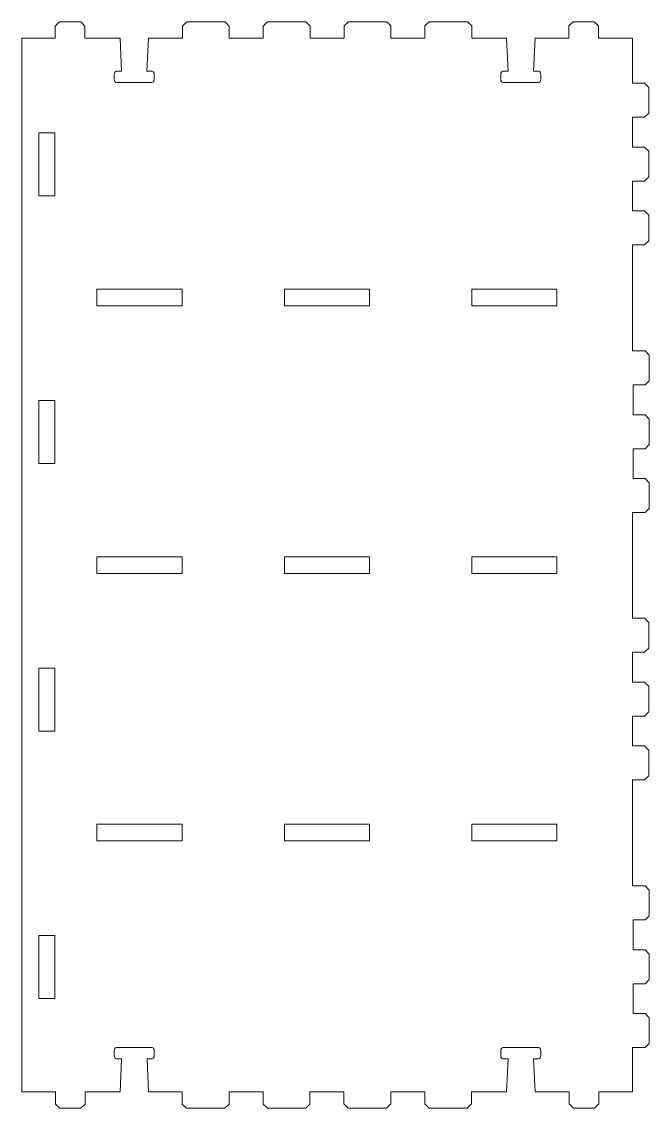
# Model space of a CAD drawing. Header units: millimetres. Extents: x -497 to 476, y -462 to 475.
# Drawn here: x -302.3 to -154.8, y 169.8 to 425.2 of the extents above; entities that cross this region are included whole.
import ezdxf

# ---------------------------------------------------------------- set-up
doc = ezdxf.new("R2010")
doc.units = ezdxf.units.MM
doc.header["$MEASUREMENT"] = 0
doc.layers.add('layer 1', color=7, linetype='Continuous')

msp = doc.modelspace()

# ---------------------------------------------------------------- linework, layer by layer
at = {"layer": 'layer 1', "lineweight": 9}
for points, knots in [([(-280.0784, 413.5279), (-280.0784, 413.5279), (-278.8469, 413.5279), (-278.8469, 413.5279), (-278.8469, 413.5279), (-278.8469, 413.5279), (-279.1882, 421.3185), (-279.1882, 421.3185), (-279.1882, 421.3185), (-279.1882, 421.3185), (-287.4411, 421.3185), (-287.4411, 421.3185), (-287.4411, 421.3185), (-287.4411, 421.3185), (-287.4411, 424.1186), (-287.4411, 424.1186), (-287.4411, 424.1186), (-287.4411, 424.1186), (-288.4411, 425.1186), (-288.4411, 425.1186), (-288.4411, 425.1186), (-288.4411, 425.1186), (-293.4535, 425.1186), (-293.4535, 425.1186), (-293.4535, 425.1186), (-293.4535, 425.1186), (-294.4535, 424.1186), (-294.4535, 424.1186), (-294.4535, 424.1186), (-294.4535, 424.1186), (-294.4535, 421.3185), (-294.4535, 421.3185), (-294.4535, 421.3185), (-294.4535, 421.3185), (-302.307, 421.3185), (-302.307, 421.3185)], [0, 0, 0, 0, 0.1, 0.1, 0.1, 0.1, 0.2, 0.2, 0.2, 0.2, 0.3, 0.3, 0.3, 0.3, 0.4, 0.4, 0.4, 0.4, 0.5, 0.5, 0.5, 0.5, 0.6, 0.6, 0.6, 0.6, 0.7, 0.7, 0.7, 0.7, 0.8, 0.8, 0.8, 0.8, 1, 1, 1, 1]), ([(-189.2002, 413.5278), (-189.2002, 413.5278), (-187.9686, 413.5278), (-187.9686, 413.5278), (-187.9686, 413.5278), (-187.9686, 413.5278), (-188.3099, 421.3185), (-188.3099, 421.3185), (-188.3099, 421.3185), (-188.3099, 421.3185), (-196.5069, 421.3185), (-196.5069, 421.3185), (-196.5069, 421.3185), (-196.5069, 421.3185), (-196.5069, 424.1788), (-196.5069, 424.1788), (-196.5069, 424.1788), (-196.5069, 424.1788), (-197.5069, 425.1788), (-197.5069, 425.1788), (-197.5069, 425.1788), (-197.5069, 425.1788), (-206.5069, 425.1788), (-206.5069, 425.1788), (-206.5069, 425.1788), (-206.5069, 425.1788), (-207.507, 424.1788), (-207.507, 424.1788), (-207.507, 424.1788), (-207.507, 424.1788), (-207.507, 421.3185), (-207.507, 421.3185), (-207.507, 421.3185), (-207.507, 421.3185), (-215.507, 421.3185), (-215.507, 421.3185), (-215.507, 421.3185), (-215.507, 421.3185), (-215.507, 424.1788), (-215.507, 424.1788), (-215.507, 424.1788), (-215.507, 424.1788), (-216.507, 425.1788), (-216.507, 425.1788), (-216.507, 425.1788), (-216.507, 425.1788), (-225.507, 425.1788), (-225.507, 425.1788), (-225.507, 425.1788), (-225.507, 425.1788), (-226.507, 424.1788), (-226.507, 424.1788), (-226.507, 424.1788), (-226.507, 424.1788), (-226.507, 421.3185), (-226.507, 421.3185), (-226.507, 421.3185), (-226.507, 421.3185), (-234.5068, 421.3185), (-234.5068, 421.3185), (-234.5068, 421.3185), (-234.5068, 421.3185), (-234.5068, 424.1186), (-234.5068, 424.1186), (-234.5068, 424.1186), (-234.5068, 424.1186), (-235.5069, 425.1186), (-235.5069, 425.1186), (-235.5069, 425.1186), (-235.5069, 425.1186), (-244.5069, 425.1186), (-244.5069, 425.1186), (-244.5069, 425.1186), (-244.5069, 425.1186), (-245.5069, 424.1186), (-245.5069, 424.1186), (-245.5069, 424.1186), (-245.5069, 424.1186), (-245.5069, 421.3185), (-245.5069, 421.3185), (-245.5069, 421.3185), (-245.5069, 421.3185), (-253.5069, 421.3185), (-253.5069, 421.3185), (-253.5069, 421.3185), (-253.5069, 421.3185), (-253.5069, 424.1186), (-253.5069, 424.1186), (-253.5069, 424.1186), (-253.5069, 424.1186), (-254.5069, 425.1186), (-254.5069, 425.1186), (-254.5069, 425.1186), (-254.5069, 425.1186), (-263.5069, 425.1186), (-263.5069, 425.1186), (-263.5069, 425.1186), (-263.5069, 425.1186), (-264.5069, 424.1186), (-264.5069, 424.1186), (-264.5069, 424.1186), (-264.5069, 424.1186), (-264.5069, 421.3185), (-264.5069, 421.3185), (-264.5069, 421.3185), (-264.5069, 421.3185), (-272.5131, 421.3185), (-272.5131, 421.3185), (-272.5131, 421.3185), (-272.5131, 421.3185), (-272.8676, 413.5279), (-272.8676, 413.5279), (-272.8676, 413.5279), (-272.8676, 413.5279), (-271.6209, 413.5279), (-271.6209, 413.5279)], [0, 0, 0, 0, 0.03333333, 0.03333333, 0.03333333, 0.03333333, 0.06666667, 0.06666667, 0.06666667, 0.06666667, 0.1, 0.1, 0.1, 0.1, 0.13333333, 0.13333333, 0.13333333, 0.13333333, 0.16666667, 0.16666667, 0.16666667, 0.16666667, 0.2, 0.2, 0.2, 0.2, 0.23333333, 0.23333333, 0.23333333, 0.23333333, 0.26666667, 0.26666667, 0.26666667, 0.26666667, 0.3, 0.3, 0.3, 0.3, 0.33333333, 0.33333333, 0.33333333, 0.33333333, 0.36666667, 0.36666667, 0.36666667, 0.36666667, 0.4, 0.4, 0.4, 0.4, 0.43333333, 0.43333333, 0.43333333, 0.43333333, 0.46666667, 0.46666667, 0.46666667, 0.46666667, 0.5, 0.5, 0.5, 0.5, 0.53333333, 0.53333333, 0.53333333, 0.53333333, 0.56666667, 0.56666667, 0.56666667, 0.56666667, 0.6, 0.6, 0.6, 0.6, 0.63333333, 0.63333333, 0.63333333, 0.63333333, 0.66666667, 0.66666667, 0.66666667, 0.66666667, 0.7, 0.7, 0.7, 0.7, 0.73333333, 0.73333333, 0.73333333, 0.73333333, 0.76666667, 0.76666667, 0.76666667, 0.76666667, 0.8, 0.8, 0.8, 0.8, 0.83333333, 0.83333333, 0.83333333, 0.83333333, 0.86666667, 0.86666667, 0.86666667, 0.86666667, 0.9, 0.9, 0.9, 0.9, 0.93333333, 0.93333333, 0.93333333, 0.93333333, 1, 1, 1, 1]), ([(-180.7426, 181.4329), (-180.7426, 181.4329), (-181.9741, 181.4329), (-181.9741, 181.4329), (-181.9741, 181.4329), (-181.9741, 181.4329), (-181.633, 173.6446), (-181.633, 173.6446), (-181.633, 173.6446), (-181.633, 173.6446), (-173.6163, 173.6446), (-173.6163, 173.6446), (-173.6163, 173.6446), (-173.6163, 173.6446), (-173.6163, 170.8445), (-173.6163, 170.8445), (-173.6163, 170.8445), (-173.6163, 170.8445), (-172.6162, 169.8445), (-172.6162, 169.8445), (-172.6162, 169.8445), (-172.6162, 169.8445), (-167.6504, 169.8445), (-167.6504, 169.8445), (-167.6504, 169.8445), (-167.6504, 169.8445), (-166.6505, 170.8445), (-166.6505, 170.8445), (-166.6505, 170.8445), (-166.6505, 170.8445), (-166.6505, 173.6446), (-166.6505, 173.6446), (-166.6505, 173.6446), (-166.6505, 173.6446), (-158.7069, 173.6446), (-158.7069, 173.6446), (-158.7069, 173.6446), (-158.7069, 173.6446), (-158.7069, 184.0424), (-158.7069, 184.0424), (-158.7069, 184.0424), (-158.7069, 184.0424), (-155.7701, 184.0424), (-155.7701, 184.0424), (-155.7701, 184.0424), (-155.7701, 184.0424), (-154.7701, 185.0424), (-154.7701, 185.0424), (-154.7701, 185.0424), (-154.7701, 185.0424), (-154.7701, 191.0425), (-154.7701, 191.0425), (-154.7701, 191.0425), (-154.7701, 191.0425), (-155.7701, 192.0425), (-155.7701, 192.0425), (-155.7701, 192.0425), (-155.7701, 192.0425), (-158.5702, 192.0425), (-158.5702, 192.0425), (-158.5702, 192.0425), (-158.5702, 192.0425), (-158.5702, 199.0424), (-158.5702, 199.0424), (-158.5702, 199.0424), (-158.5702, 199.0424), (-155.7701, 199.0424), (-155.7701, 199.0424), (-155.7701, 199.0424), (-155.7701, 199.0424), (-154.7701, 200.0424), (-154.7701, 200.0424), (-154.7701, 200.0424), (-154.7701, 200.0424), (-154.7701, 206.0425), (-154.7701, 206.0425), (-154.7701, 206.0425), (-154.7701, 206.0425), (-155.7701, 207.0425), (-155.7701, 207.0425), (-155.7701, 207.0425), (-155.7701, 207.0425), (-158.5702, 207.0425), (-158.5702, 207.0425), (-158.5702, 207.0425), (-158.5702, 207.0425), (-158.5702, 214.0425), (-158.5702, 214.0425), (-158.5702, 214.0425), (-158.5702, 214.0425), (-155.7701, 214.0425), (-155.7701, 214.0425), (-155.7701, 214.0425), (-155.7701, 214.0425), (-154.7701, 215.0425), (-154.7701, 215.0425), (-154.7701, 215.0425), (-154.7701, 215.0425), (-154.7701, 221.0426), (-154.7701, 221.0426), (-154.7701, 221.0426), (-154.7701, 221.0426), (-155.7701, 222.0426), (-155.7701, 222.0426), (-155.7701, 222.0426), (-155.7701, 222.0426), (-158.7069, 222.0425), (-158.7069, 222.0425), (-158.7069, 222.0425), (-158.7069, 222.0425), (-158.7069, 246.9628), (-158.7069, 246.9628), (-158.7069, 246.9628), (-158.7069, 246.9628), (-155.9069, 246.9627), (-155.9069, 246.9627), (-155.9069, 246.9627), (-155.9069, 246.9627), (-154.9069, 247.9627), (-154.9069, 247.9627), (-154.9069, 247.9627), (-154.9069, 247.9627), (-154.9069, 253.9627), (-154.9069, 253.9627), (-154.9069, 253.9627), (-154.9069, 253.9627), (-155.9069, 254.9627), (-155.9069, 254.9627), (-155.9069, 254.9627), (-155.9069, 254.9627), (-158.7069, 254.9627), (-158.7069, 254.9627), (-158.7069, 254.9627), (-158.7069, 254.9627), (-158.7069, 261.9627), (-158.7069, 261.9627), (-158.7069, 261.9627), (-158.7069, 261.9627), (-155.9069, 261.9627), (-155.9069, 261.9627), (-155.9069, 261.9627), (-155.9069, 261.9627), (-154.9069, 262.9627), (-154.9069, 262.9627), (-154.9069, 262.9627), (-154.9069, 262.9627), (-154.9069, 268.9628), (-154.9069, 268.9628), (-154.9069, 268.9628), (-154.9069, 268.9628), (-155.9069, 269.9628), (-155.9069, 269.9628), (-155.9069, 269.9628), (-155.9069, 269.9628), (-158.7069, 269.9628), (-158.7069, 269.9628), (-158.7069, 269.9628), (-158.7069, 269.9628), (-158.7069, 276.9628), (-158.7069, 276.9628), (-158.7069, 276.9628), (-158.7069, 276.9628), (-155.9069, 276.9628), (-155.9069, 276.9628), (-155.9069, 276.9628), (-155.9069, 276.9628), (-154.9069, 277.9628), (-154.9069, 277.9628), (-154.9069, 277.9628), (-154.9069, 277.9628), (-154.9069, 283.9629), (-154.9069, 283.9629), (-154.9069, 283.9629), (-154.9069, 283.9629), (-155.9069, 284.9628), (-155.9069, 284.9628), (-155.9069, 284.9628), (-155.9069, 284.9628), (-158.7069, 284.9628), (-158.7069, 284.9628), (-158.7069, 284.9628), (-158.7069, 284.9628), (-158.7069, 309.796), (-158.7069, 309.796), (-158.7069, 309.796), (-158.7069, 309.796), (-155.7701, 309.7959), (-155.7701, 309.7959), (-155.7701, 309.7959), (-155.7701, 309.7959), (-154.7701, 310.796), (-154.7701, 310.796), (-154.7701, 310.796), (-154.7701, 310.796), (-154.7701, 316.796), (-154.7701, 316.796), (-154.7701, 316.796), (-154.7701, 316.796), (-155.7701, 317.796), (-155.7701, 317.796), (-155.7701, 317.796), (-155.7701, 317.796), (-158.5702, 317.796), (-158.5702, 317.796), (-158.5702, 317.796), (-158.5702, 317.796), (-158.5702, 324.796), (-158.5702, 324.796), (-158.5702, 324.796), (-158.5702, 324.796), (-155.7701, 324.796), (-155.7701, 324.796), (-155.7701, 324.796), (-155.7701, 324.796), (-154.7701, 325.796), (-154.7701, 325.796), (-154.7701, 325.796), (-154.7701, 325.796), (-154.7701, 331.796), (-154.7701, 331.796), (-154.7701, 331.796), (-154.7701, 331.796), (-155.7701, 332.7961), (-155.7701, 332.7961), (-155.7701, 332.7961), (-155.7701, 332.7961), (-158.5702, 332.7961), (-158.5702, 332.7961), (-158.5702, 332.7961), (-158.5702, 332.7961), (-158.5702, 339.796), (-158.5702, 339.796), (-158.5702, 339.796), (-158.5702, 339.796), (-155.7701, 339.796), (-155.7701, 339.796), (-155.7701, 339.796), (-155.7701, 339.796), (-154.7701, 340.796), (-154.7701, 340.796), (-154.7701, 340.796), (-154.7701, 340.796), (-154.7701, 346.7961), (-154.7701, 346.7961), (-154.7701, 346.7961), (-154.7701, 346.7961), (-155.7701, 347.7961), (-155.7701, 347.7961), (-155.7701, 347.7961), (-155.7701, 347.7961), (-158.7069, 347.796), (-158.7069, 347.796), (-158.7069, 347.796), (-158.7069, 347.796), (-158.7069, 372.7164), (-158.7069, 372.7164), (-158.7069, 372.7164), (-158.7069, 372.7164), (-155.9069, 372.7162), (-155.9069, 372.7162), (-155.9069, 372.7162), (-155.9069, 372.7162), (-154.9069, 373.7162), (-154.9069, 373.7162), (-154.9069, 373.7162), (-154.9069, 373.7162), (-154.9069, 379.7163), (-154.9069, 379.7163), (-154.9069, 379.7163), (-154.9069, 379.7163), (-155.9069, 380.7163), (-155.9069, 380.7163), (-155.9069, 380.7163), (-155.9069, 380.7163), (-158.7069, 380.7163), (-158.7069, 380.7163), (-158.7069, 380.7163), (-158.7069, 380.7163), (-158.7069, 387.7163), (-158.7069, 387.7163), (-158.7069, 387.7163), (-158.7069, 387.7163), (-155.9069, 387.7163), (-155.9069, 387.7163), (-155.9069, 387.7163), (-155.9069, 387.7163), (-154.9069, 388.7162), (-154.9069, 388.7162), (-154.9069, 388.7162), (-154.9069, 388.7162), (-154.9069, 394.7163), (-154.9069, 394.7163), (-154.9069, 394.7163), (-154.9069, 394.7163), (-155.9069, 395.7163), (-155.9069, 395.7163), (-155.9069, 395.7163), (-155.9069, 395.7163), (-158.7069, 395.7163), (-158.7069, 395.7163), (-158.7069, 395.7163), (-158.7069, 395.7163), (-158.7069, 402.7163), (-158.7069, 402.7163), (-158.7069, 402.7163), (-158.7069, 402.7163), (-155.9069, 402.7163), (-155.9069, 402.7163), (-155.9069, 402.7163), (-155.9069, 402.7163), (-154.9069, 403.7163), (-154.9069, 403.7163), (-154.9069, 403.7163), (-154.9069, 403.7163), (-154.9069, 409.7164), (-154.9069, 409.7164), (-154.9069, 409.7164), (-154.9069, 409.7164), (-155.9069, 410.7164), (-155.9069, 410.7164), (-155.9069, 410.7164), (-155.9069, 410.7164), (-158.7069, 410.7164), (-158.7069, 410.7164), (-158.7069, 410.7164), (-158.7069, 410.7164), (-158.7069, 421.3185), (-158.7069, 421.3185), (-158.7069, 421.3185), (-158.7069, 421.3185), (-166.7188, 421.3185), (-166.7188, 421.3185), (-166.7188, 421.3185), (-166.7188, 421.3185), (-166.7188, 424.1788), (-166.7188, 424.1788), (-166.7188, 424.1788), (-166.7188, 424.1788), (-167.7188, 425.1788), (-167.7188, 425.1788), (-167.7188, 425.1788), (-167.7188, 425.1788), (-172.6847, 425.1788), (-172.6847, 425.1788), (-172.6847, 425.1788), (-172.6847, 425.1788), (-173.6846, 424.1788), (-173.6846, 424.1788), (-173.6846, 424.1788), (-173.6846, 424.1788), (-173.6846, 421.3185), (-173.6846, 421.3185), (-173.6846, 421.3185), (-173.6846, 421.3185), (-181.6349, 421.3185), (-181.6349, 421.3185), (-181.6349, 421.3185), (-181.6349, 421.3185), (-181.9893, 413.5278), (-181.9893, 413.5278), (-181.9893, 413.5278), (-181.9893, 413.5278), (-180.7426, 413.5278), (-180.7426, 413.5278)], [0, 0, 0, 0, 0.01086957, 0.01086957, 0.01086957, 0.01086957, 0.02173913, 0.02173913, 0.02173913, 0.02173913, 0.0326087, 0.0326087, 0.0326087, 0.0326087, 0.04347826, 0.04347826, 0.04347826, 0.04347826, 0.05434783, 0.05434783, 0.05434783, 0.05434783, 0.06521739, 0.06521739, 0.06521739, 0.06521739, 0.07608696, 0.07608696, 0.07608696, 0.07608696, 0.08695652, 0.08695652, 0.08695652, 0.08695652, 0.09782609, 0.09782609, 0.09782609, 0.09782609, 0.10869565, 0.10869565, 0.10869565, 0.10869565, 0.11956522, 0.11956522, 0.11956522, 0.11956522, 0.13043478, 0.13043478, 0.13043478, 0.13043478, 0.14130435, 0.14130435, 0.14130435, 0.14130435, 0.15217391, 0.15217391, 0.15217391, 0.15217391, 0.16304348, 0.16304348, 0.16304348, 0.16304348, 0.17391304, 0.17391304, 0.17391304, 0.17391304, 0.18478261, 0.18478261, 0.18478261, 0.18478261, 0.19565217, 0.19565217, 0.19565217, 0.19565217, 0.20652174, 0.20652174, 0.20652174, 0.20652174, 0.2173913, 0.2173913, 0.2173913, 0.2173913, 0.22826087, 0.22826087, 0.22826087, 0.22826087, 0.23913043, 0.23913043, 0.23913043, 0.23913043, 0.25, 0.25, 0.25, 0.25, 0.26086957, 0.26086957, 0.26086957, 0.26086957, 0.27173913, 0.27173913, 0.27173913, 0.27173913, 0.2826087, 0.2826087, 0.2826087, 0.2826087, 0.29347826, 0.29347826, 0.29347826, 0.29347826, 0.30434783, 0.30434783, 0.30434783, 0.30434783, 0.31521739, 0.31521739, 0.31521739, 0.31521739, 0.32608696, 0.32608696, 0.32608696, 0.32608696, 0.33695652, 0.33695652, 0.33695652, 0.33695652, 0.34782609, 0.34782609, 0.34782609, 0.34782609, 0.35869565, 0.35869565, 0.35869565, 0.35869565, 0.36956522, 0.36956522, 0.36956522, 0.36956522, 0.38043478, 0.38043478, 0.38043478, 0.38043478, 0.39130435, 0.39130435, 0.39130435, 0.39130435, 0.40217391, 0.40217391, 0.40217391, 0.40217391, 0.41304348, 0.41304348, 0.41304348, 0.41304348, 0.42391304, 0.42391304, 0.42391304, 0.42391304, 0.43478261, 0.43478261, 0.43478261, 0.43478261, 0.44565217, 0.44565217, 0.44565217, 0.44565217, 0.45652174, 0.45652174, 0.45652174, 0.45652174, 0.4673913, 0.4673913, 0.4673913, 0.4673913, 0.47826087, 0.47826087, 0.47826087, 0.47826087, 0.48913043, 0.48913043, 0.48913043, 0.48913043, 0.5, 0.5, 0.5, 0.5, 0.51086957, 0.51086957, 0.51086957, 0.51086957, 0.52173913, 0.52173913, 0.52173913, 0.52173913, 0.5326087, 0.5326087, 0.5326087, 0.5326087, 0.54347826, 0.54347826, 0.54347826, 0.54347826, 0.55434783, 0.55434783, 0.55434783, 0.55434783, 0.56521739, 0.56521739, 0.56521739, 0.56521739, 0.57608696, 0.57608696, 0.57608696, 0.57608696, 0.58695652, 0.58695652, 0.58695652, 0.58695652, 0.59782609, 0.59782609, 0.59782609, 0.59782609, 0.60869565, 0.60869565, 0.60869565, 0.60869565, 0.61956522, 0.61956522, 0.61956522, 0.61956522, 0.63043478, 0.63043478, 0.63043478, 0.63043478, 0.64130435, 0.64130435, 0.64130435, 0.64130435, 0.65217391, 0.65217391, 0.65217391, 0.65217391, 0.66304348, 0.66304348, 0.66304348, 0.66304348, 0.67391304, 0.67391304, 0.67391304, 0.67391304, 0.68478261, 0.68478261, 0.68478261, 0.68478261, 0.69565217, 0.69565217, 0.69565217, 0.69565217, 0.70652174, 0.70652174, 0.70652174, 0.70652174, 0.7173913, 0.7173913, 0.7173913, 0.7173913, 0.72826087, 0.72826087, 0.72826087, 0.72826087, 0.73913043, 0.73913043, 0.73913043, 0.73913043, 0.75, 0.75, 0.75, 0.75, 0.76086957, 0.76086957, 0.76086957, 0.76086957, 0.77173913, 0.77173913, 0.77173913, 0.77173913, 0.7826087, 0.7826087, 0.7826087, 0.7826087, 0.79347826, 0.79347826, 0.79347826, 0.79347826, 0.80434783, 0.80434783, 0.80434783, 0.80434783, 0.81521739, 0.81521739, 0.81521739, 0.81521739, 0.82608696, 0.82608696, 0.82608696, 0.82608696, 0.83695652, 0.83695652, 0.83695652, 0.83695652, 0.84782609, 0.84782609, 0.84782609, 0.84782609, 0.85869565, 0.85869565, 0.85869565, 0.85869565, 0.86956522, 0.86956522, 0.86956522, 0.86956522, 0.88043478, 0.88043478, 0.88043478, 0.88043478, 0.89130435, 0.89130435, 0.89130435, 0.89130435, 0.90217391, 0.90217391, 0.90217391, 0.90217391, 0.91304348, 0.91304348, 0.91304348, 0.91304348, 0.92391304, 0.92391304, 0.92391304, 0.92391304, 0.93478261, 0.93478261, 0.93478261, 0.93478261, 0.94565217, 0.94565217, 0.94565217, 0.94565217, 0.95652174, 0.95652174, 0.95652174, 0.95652174, 0.9673913, 0.9673913, 0.9673913, 0.9673913, 0.97826087, 0.97826087, 0.97826087, 0.97826087, 1, 1, 1, 1]), ([(-302.307, 421.3185), (-302.307, 421.3185), (-302.307, 173.6446), (-302.307, 173.6446), (-302.307, 173.6446), (-302.307, 173.6446), (-294.3852, 173.6446), (-294.3852, 173.6446), (-294.3852, 173.6446), (-294.3852, 173.6446), (-294.3852, 170.7843), (-294.3852, 170.7843), (-294.3852, 170.7843), (-294.3852, 170.7843), (-293.3851, 169.7843), (-293.3851, 169.7843), (-293.3851, 169.7843), (-293.3851, 169.7843), (-288.3727, 169.7843), (-288.3727, 169.7843), (-288.3727, 169.7843), (-288.3727, 169.7843), (-287.3727, 170.7843), (-287.3727, 170.7843), (-287.3727, 170.7843), (-287.3727, 170.7843), (-287.3727, 173.6446), (-287.3727, 173.6446), (-287.3727, 173.6446), (-287.3727, 173.6446), (-279.186, 173.6446), (-279.186, 173.6446), (-279.186, 173.6446), (-279.186, 173.6446), (-278.8317, 181.433), (-278.8317, 181.433), (-278.8317, 181.433), (-278.8317, 181.433), (-280.0784, 181.433), (-280.0784, 181.433)], [0, 0, 0, 0, 0.09090909, 0.09090909, 0.09090909, 0.09090909, 0.18181818, 0.18181818, 0.18181818, 0.18181818, 0.27272727, 0.27272727, 0.27272727, 0.27272727, 0.36363636, 0.36363636, 0.36363636, 0.36363636, 0.45454545, 0.45454545, 0.45454545, 0.45454545, 0.54545455, 0.54545455, 0.54545455, 0.54545455, 0.63636364, 0.63636364, 0.63636364, 0.63636364, 0.72727273, 0.72727273, 0.72727273, 0.72727273, 0.81818182, 0.81818182, 0.81818182, 0.81818182, 1, 1, 1, 1]), ([(-298.3069, 399.0534), (-298.3069, 399.0534), (-294.5069, 399.0534), (-294.5069, 399.0534), (-294.5069, 399.0534), (-294.5069, 399.0534), (-294.5069, 384.2534), (-294.5069, 384.2534), (-294.5069, 384.2534), (-294.5069, 384.2534), (-298.3069, 384.2534), (-298.3069, 384.2534), (-298.3069, 384.2534), (-298.3069, 384.2534), (-298.3069, 399.0534), (-298.3069, 399.0534)], [0, 0, 0, 0, 0.2, 0.2, 0.2, 0.2, 0.4, 0.4, 0.4, 0.4, 0.6, 0.6, 0.6, 0.6, 1, 1, 1, 1]), ([(-264.6121, 362.2981), (-264.6121, 362.2981), (-264.6121, 358.3981), (-264.6121, 358.3981), (-264.6121, 358.3981), (-264.6121, 358.3981), (-284.6158, 358.3981), (-284.6158, 358.3981), (-284.6158, 358.3981), (-284.6158, 358.3981), (-284.6158, 362.2981), (-284.6158, 362.2981), (-284.6158, 362.2981), (-284.6158, 362.2981), (-264.6121, 362.2981), (-264.6121, 362.2981)], [0, 0, 0, 0, 0.2, 0.2, 0.2, 0.2, 0.4, 0.4, 0.4, 0.4, 0.6, 0.6, 0.6, 0.6, 1, 1, 1, 1]), ([(-220.5467, 362.2981), (-220.5467, 362.2981), (-220.5467, 358.3981), (-220.5467, 358.3981), (-220.5467, 358.3981), (-220.5467, 358.3981), (-240.5541, 358.3981), (-240.5541, 358.3981), (-240.5541, 358.3981), (-240.5541, 358.3981), (-240.5541, 362.2981), (-240.5541, 362.2981), (-240.5541, 362.2981), (-240.5541, 362.2981), (-220.5467, 362.2981), (-220.5467, 362.2981)], [0, 0, 0, 0, 0.2, 0.2, 0.2, 0.2, 0.4, 0.4, 0.4, 0.4, 0.6, 0.6, 0.6, 0.6, 1, 1, 1, 1]), ([(-176.4851, 362.2981), (-176.4851, 362.2981), (-176.4851, 358.3981), (-176.4851, 358.3981), (-176.4851, 358.3981), (-176.4851, 358.3981), (-196.4925, 358.3981), (-196.4925, 358.3981), (-196.4925, 358.3981), (-196.4925, 358.3981), (-196.4925, 362.2981), (-196.4925, 362.2981), (-196.4925, 362.2981), (-196.4925, 362.2981), (-176.4851, 362.2981), (-176.4851, 362.2981)], [0, 0, 0, 0, 0.2, 0.2, 0.2, 0.2, 0.4, 0.4, 0.4, 0.4, 0.6, 0.6, 0.6, 0.6, 1, 1, 1, 1]), ([(-298.3069, 336.1329), (-298.3069, 336.1329), (-294.507, 336.1329), (-294.507, 336.1329), (-294.507, 336.1329), (-294.507, 336.1329), (-294.507, 321.333), (-294.507, 321.333), (-294.507, 321.333), (-294.507, 321.333), (-298.3069, 321.333), (-298.3069, 321.333), (-298.3069, 321.333), (-298.3069, 321.333), (-298.3069, 336.1329), (-298.3069, 336.1329)], [0, 0, 0, 0, 0.2, 0.2, 0.2, 0.2, 0.4, 0.4, 0.4, 0.4, 0.6, 0.6, 0.6, 0.6, 1, 1, 1, 1]), ([(-264.6121, 299.4048), (-264.6121, 299.4048), (-264.6121, 295.5048), (-264.6121, 295.5048), (-264.6121, 295.5048), (-264.6121, 295.5048), (-284.6158, 295.5048), (-284.6158, 295.5048), (-284.6158, 295.5048), (-284.6158, 295.5048), (-284.6158, 299.4048), (-284.6158, 299.4048), (-284.6158, 299.4048), (-284.6158, 299.4048), (-264.6121, 299.4048), (-264.6121, 299.4048)], [0, 0, 0, 0, 0.2, 0.2, 0.2, 0.2, 0.4, 0.4, 0.4, 0.4, 0.6, 0.6, 0.6, 0.6, 1, 1, 1, 1]), ([(-220.5467, 299.4048), (-220.5467, 299.4048), (-220.5467, 295.5048), (-220.5467, 295.5048), (-220.5467, 295.5048), (-220.5467, 295.5048), (-240.5541, 295.5048), (-240.5541, 295.5048), (-240.5541, 295.5048), (-240.5541, 295.5048), (-240.5541, 299.4048), (-240.5541, 299.4048), (-240.5541, 299.4048), (-240.5541, 299.4048), (-220.5467, 299.4048), (-220.5467, 299.4048)], [0, 0, 0, 0, 0.2, 0.2, 0.2, 0.2, 0.4, 0.4, 0.4, 0.4, 0.6, 0.6, 0.6, 0.6, 1, 1, 1, 1]), ([(-176.4851, 299.4048), (-176.4851, 299.4048), (-176.4851, 295.5048), (-176.4851, 295.5048), (-176.4851, 295.5048), (-176.4851, 295.5048), (-196.4925, 295.5048), (-196.4925, 295.5048), (-196.4925, 295.5048), (-196.4925, 295.5048), (-196.4925, 299.4048), (-196.4925, 299.4048), (-196.4925, 299.4048), (-196.4925, 299.4048), (-176.4851, 299.4048), (-176.4851, 299.4048)], [0, 0, 0, 0, 0.2, 0.2, 0.2, 0.2, 0.4, 0.4, 0.4, 0.4, 0.6, 0.6, 0.6, 0.6, 1, 1, 1, 1]), ([(-298.3069, 273.2397), (-298.3069, 273.2397), (-294.5069, 273.2397), (-294.5069, 273.2397), (-294.5069, 273.2397), (-294.5069, 273.2397), (-294.5069, 258.4396), (-294.5069, 258.4396), (-294.5069, 258.4396), (-294.5069, 258.4396), (-298.3069, 258.4396), (-298.3069, 258.4396), (-298.3069, 258.4396), (-298.3069, 258.4396), (-298.3069, 273.2397), (-298.3069, 273.2397)], [0, 0, 0, 0, 0.2, 0.2, 0.2, 0.2, 0.4, 0.4, 0.4, 0.4, 0.6, 0.6, 0.6, 0.6, 1, 1, 1, 1]), ([(-264.6121, 236.5446), (-264.6121, 236.5446), (-264.6121, 232.6446), (-264.6121, 232.6446), (-264.6121, 232.6446), (-264.6121, 232.6446), (-284.6158, 232.6446), (-284.6158, 232.6446), (-284.6158, 232.6446), (-284.6158, 232.6446), (-284.6158, 236.5446), (-284.6158, 236.5446), (-284.6158, 236.5446), (-284.6158, 236.5446), (-264.6121, 236.5446), (-264.6121, 236.5446)], [0, 0, 0, 0, 0.2, 0.2, 0.2, 0.2, 0.4, 0.4, 0.4, 0.4, 0.6, 0.6, 0.6, 0.6, 1, 1, 1, 1]), ([(-220.5467, 236.5446), (-220.5467, 236.5446), (-220.5467, 232.6446), (-220.5467, 232.6446), (-220.5467, 232.6446), (-220.5467, 232.6446), (-240.5541, 232.6446), (-240.5541, 232.6446), (-240.5541, 232.6446), (-240.5541, 232.6446), (-240.5541, 236.5446), (-240.5541, 236.5446), (-240.5541, 236.5446), (-240.5541, 236.5446), (-220.5467, 236.5446), (-220.5467, 236.5446)], [0, 0, 0, 0, 0.2, 0.2, 0.2, 0.2, 0.4, 0.4, 0.4, 0.4, 0.6, 0.6, 0.6, 0.6, 1, 1, 1, 1]), ([(-176.4851, 236.5446), (-176.4851, 236.5446), (-176.4851, 232.6446), (-176.4851, 232.6446), (-176.4851, 232.6446), (-176.4851, 232.6446), (-196.4925, 232.6446), (-196.4925, 232.6446), (-196.4925, 232.6446), (-196.4925, 232.6446), (-196.4925, 236.5446), (-196.4925, 236.5446), (-196.4925, 236.5446), (-196.4925, 236.5446), (-176.4851, 236.5446), (-176.4851, 236.5446)], [0, 0, 0, 0, 0.2, 0.2, 0.2, 0.2, 0.4, 0.4, 0.4, 0.4, 0.6, 0.6, 0.6, 0.6, 1, 1, 1, 1]), ([(-298.3069, 210.3794), (-298.3069, 210.3794), (-294.5069, 210.3794), (-294.5069, 210.3794), (-294.5069, 210.3794), (-294.5069, 210.3794), (-294.5069, 195.5794), (-294.5069, 195.5794), (-294.5069, 195.5794), (-294.5069, 195.5794), (-298.3069, 195.5794), (-298.3069, 195.5794), (-298.3069, 195.5794), (-298.3069, 195.5794), (-298.3069, 210.3794), (-298.3069, 210.3794)], [0, 0, 0, 0, 0.2, 0.2, 0.2, 0.2, 0.4, 0.4, 0.4, 0.4, 0.6, 0.6, 0.6, 0.6, 1, 1, 1, 1]), ([(-271.6209, 181.433), (-271.6209, 181.433), (-272.8524, 181.433), (-272.8524, 181.433), (-272.8524, 181.433), (-272.8524, 181.433), (-272.5112, 173.6446), (-272.5112, 173.6446), (-272.5112, 173.6446), (-272.5112, 173.6446), (-264.5504, 173.6446), (-264.5504, 173.6446), (-264.5504, 173.6446), (-264.5504, 173.6446), (-264.5504, 170.7843), (-264.5504, 170.7843), (-264.5504, 170.7843), (-264.5504, 170.7843), (-263.5504, 169.7843), (-263.5504, 169.7843), (-263.5504, 169.7843), (-263.5504, 169.7843), (-254.5504, 169.7843), (-254.5504, 169.7843), (-254.5504, 169.7843), (-254.5504, 169.7843), (-253.5504, 170.7843), (-253.5504, 170.7843), (-253.5504, 170.7843), (-253.5504, 170.7843), (-253.5504, 173.6446), (-253.5504, 173.6446), (-253.5504, 173.6446), (-253.5504, 173.6446), (-245.5504, 173.6446), (-245.5504, 173.6446), (-245.5504, 173.6446), (-245.5504, 173.6446), (-245.5504, 170.7843), (-245.5504, 170.7843), (-245.5504, 170.7843), (-245.5504, 170.7843), (-244.5504, 169.7843), (-244.5504, 169.7843), (-244.5504, 169.7843), (-244.5504, 169.7843), (-235.5504, 169.7843), (-235.5504, 169.7843), (-235.5504, 169.7843), (-235.5504, 169.7843), (-234.5503, 170.7843), (-234.5503, 170.7843), (-234.5503, 170.7843), (-234.5503, 170.7843), (-234.5503, 173.6446), (-234.5503, 173.6446), (-234.5503, 173.6446), (-234.5503, 173.6446), (-226.5505, 173.6446), (-226.5505, 173.6446), (-226.5505, 173.6446), (-226.5505, 173.6446), (-226.5505, 170.8445), (-226.5505, 170.8445), (-226.5505, 170.8445), (-226.5505, 170.8445), (-225.5505, 169.8445), (-225.5505, 169.8445), (-225.5505, 169.8445), (-225.5505, 169.8445), (-216.5505, 169.8445), (-216.5505, 169.8445), (-216.5505, 169.8445), (-216.5505, 169.8445), (-215.5505, 170.8445), (-215.5505, 170.8445), (-215.5505, 170.8445), (-215.5505, 170.8445), (-215.5505, 173.6446), (-215.5505, 173.6446), (-215.5505, 173.6446), (-215.5505, 173.6446), (-207.5505, 173.6446), (-207.5505, 173.6446), (-207.5505, 173.6446), (-207.5505, 173.6446), (-207.5505, 170.8445), (-207.5505, 170.8445), (-207.5505, 170.8445), (-207.5505, 170.8445), (-206.5504, 169.8445), (-206.5504, 169.8445), (-206.5504, 169.8445), (-206.5504, 169.8445), (-197.5504, 169.8445), (-197.5504, 169.8445), (-197.5504, 169.8445), (-197.5504, 169.8445), (-196.5504, 170.8445), (-196.5504, 170.8445), (-196.5504, 170.8445), (-196.5504, 170.8445), (-196.5504, 173.6446), (-196.5504, 173.6446), (-196.5504, 173.6446), (-196.5504, 173.6446), (-188.3078, 173.6446), (-188.3078, 173.6446), (-188.3078, 173.6446), (-188.3078, 173.6446), (-187.9534, 181.4329), (-187.9534, 181.4329), (-187.9534, 181.4329), (-187.9534, 181.4329), (-189.2002, 181.4329), (-189.2002, 181.4329)], [0, 0, 0, 0, 0.03333333, 0.03333333, 0.03333333, 0.03333333, 0.06666667, 0.06666667, 0.06666667, 0.06666667, 0.1, 0.1, 0.1, 0.1, 0.13333333, 0.13333333, 0.13333333, 0.13333333, 0.16666667, 0.16666667, 0.16666667, 0.16666667, 0.2, 0.2, 0.2, 0.2, 0.23333333, 0.23333333, 0.23333333, 0.23333333, 0.26666667, 0.26666667, 0.26666667, 0.26666667, 0.3, 0.3, 0.3, 0.3, 0.33333333, 0.33333333, 0.33333333, 0.33333333, 0.36666667, 0.36666667, 0.36666667, 0.36666667, 0.4, 0.4, 0.4, 0.4, 0.43333333, 0.43333333, 0.43333333, 0.43333333, 0.46666667, 0.46666667, 0.46666667, 0.46666667, 0.5, 0.5, 0.5, 0.5, 0.53333333, 0.53333333, 0.53333333, 0.53333333, 0.56666667, 0.56666667, 0.56666667, 0.56666667, 0.6, 0.6, 0.6, 0.6, 0.63333333, 0.63333333, 0.63333333, 0.63333333, 0.66666667, 0.66666667, 0.66666667, 0.66666667, 0.7, 0.7, 0.7, 0.7, 0.73333333, 0.73333333, 0.73333333, 0.73333333, 0.76666667, 0.76666667, 0.76666667, 0.76666667, 0.8, 0.8, 0.8, 0.8, 0.83333333, 0.83333333, 0.83333333, 0.83333333, 0.86666667, 0.86666667, 0.86666667, 0.86666667, 0.9, 0.9, 0.9, 0.9, 0.93333333, 0.93333333, 0.93333333, 0.93333333, 1, 1, 1, 1])]:
    msp.add_open_spline(points, degree=3, knots=knots, dxfattribs=at)
for points in [[(-280.5483, 412.7692), (-280.5483, 413.1882), (-280.3379, 413.5279), (-280.0784, 413.5279)], [(-280.5483, 411.6514), (-280.5483, 411.6514), (-280.5483, 412.7692), (-280.5483, 412.7692)], [(-280.0784, 410.8928), (-280.3379, 410.8928), (-280.5483, 411.2325), (-280.5483, 411.6514)], [(-271.6209, 413.5279), (-271.3614, 413.5279), (-271.151, 413.1882), (-271.151, 412.7692)], [(-271.151, 411.6514), (-271.151, 411.2325), (-271.3614, 410.8928), (-271.6209, 410.8928)], [(-271.151, 412.7692), (-271.151, 412.7692), (-271.151, 411.6514), (-271.151, 411.6514)], [(-189.6701, 412.7692), (-189.6701, 413.1882), (-189.4597, 413.5278), (-189.2002, 413.5278)], [(-189.6701, 411.6514), (-189.6701, 411.6514), (-189.6701, 412.7692), (-189.6701, 412.7692)], [(-189.2002, 410.8928), (-189.4597, 410.8928), (-189.6701, 411.2325), (-189.6701, 411.6514)], [(-180.7426, 413.5278), (-180.4831, 413.5278), (-180.2728, 413.1882), (-180.2728, 412.7692)], [(-180.2728, 411.6514), (-180.2728, 411.2325), (-180.4831, 410.8928), (-180.7426, 410.8928)], [(-180.2728, 412.7692), (-180.2728, 412.7692), (-180.2728, 411.6514), (-180.2728, 411.6514)], [(-271.6209, 410.8928), (-271.6209, 410.8928), (-280.0784, 410.8928), (-280.0784, 410.8928)], [(-180.7426, 410.8928), (-180.7426, 410.8928), (-189.2002, 410.8928), (-189.2002, 410.8928)], [(-280.5483, 183.3094), (-280.5483, 183.7284), (-280.3379, 184.068), (-280.0784, 184.068)], [(-280.0784, 184.068), (-280.0784, 184.068), (-271.6209, 184.068), (-271.6209, 184.068)], [(-271.6209, 184.068), (-271.3614, 184.068), (-271.151, 183.7284), (-271.151, 183.3094)], [(-189.6701, 183.3094), (-189.6701, 183.7284), (-189.4597, 184.068), (-189.2002, 184.068)], [(-189.2002, 184.068), (-189.2002, 184.068), (-180.7426, 184.068), (-180.7426, 184.068)], [(-180.7426, 184.068), (-180.4831, 184.068), (-180.2728, 183.7284), (-180.2728, 183.3094)], [(-280.5483, 182.1916), (-280.5483, 182.1916), (-280.5483, 183.3094), (-280.5483, 183.3094)], [(-280.0784, 181.433), (-280.3379, 181.433), (-280.5483, 181.7726), (-280.5483, 182.1916)], [(-271.151, 182.1916), (-271.151, 181.7726), (-271.3614, 181.433), (-271.6209, 181.433)], [(-271.151, 183.3094), (-271.151, 183.3094), (-271.151, 182.1916), (-271.151, 182.1916)], [(-189.6701, 182.1916), (-189.6701, 182.1916), (-189.6701, 183.3094), (-189.6701, 183.3094)], [(-189.2002, 181.4329), (-189.4597, 181.4329), (-189.6701, 181.7726), (-189.6701, 182.1916)], [(-180.2728, 182.1916), (-180.2728, 181.7726), (-180.4831, 181.4329), (-180.7426, 181.4329)], [(-180.2728, 183.3094), (-180.2728, 183.3094), (-180.2728, 182.1916), (-180.2728, 182.1916)]]:
    msp.add_open_spline(points, degree=3, dxfattribs=at)

doc.saveas('drawing.dxf')
